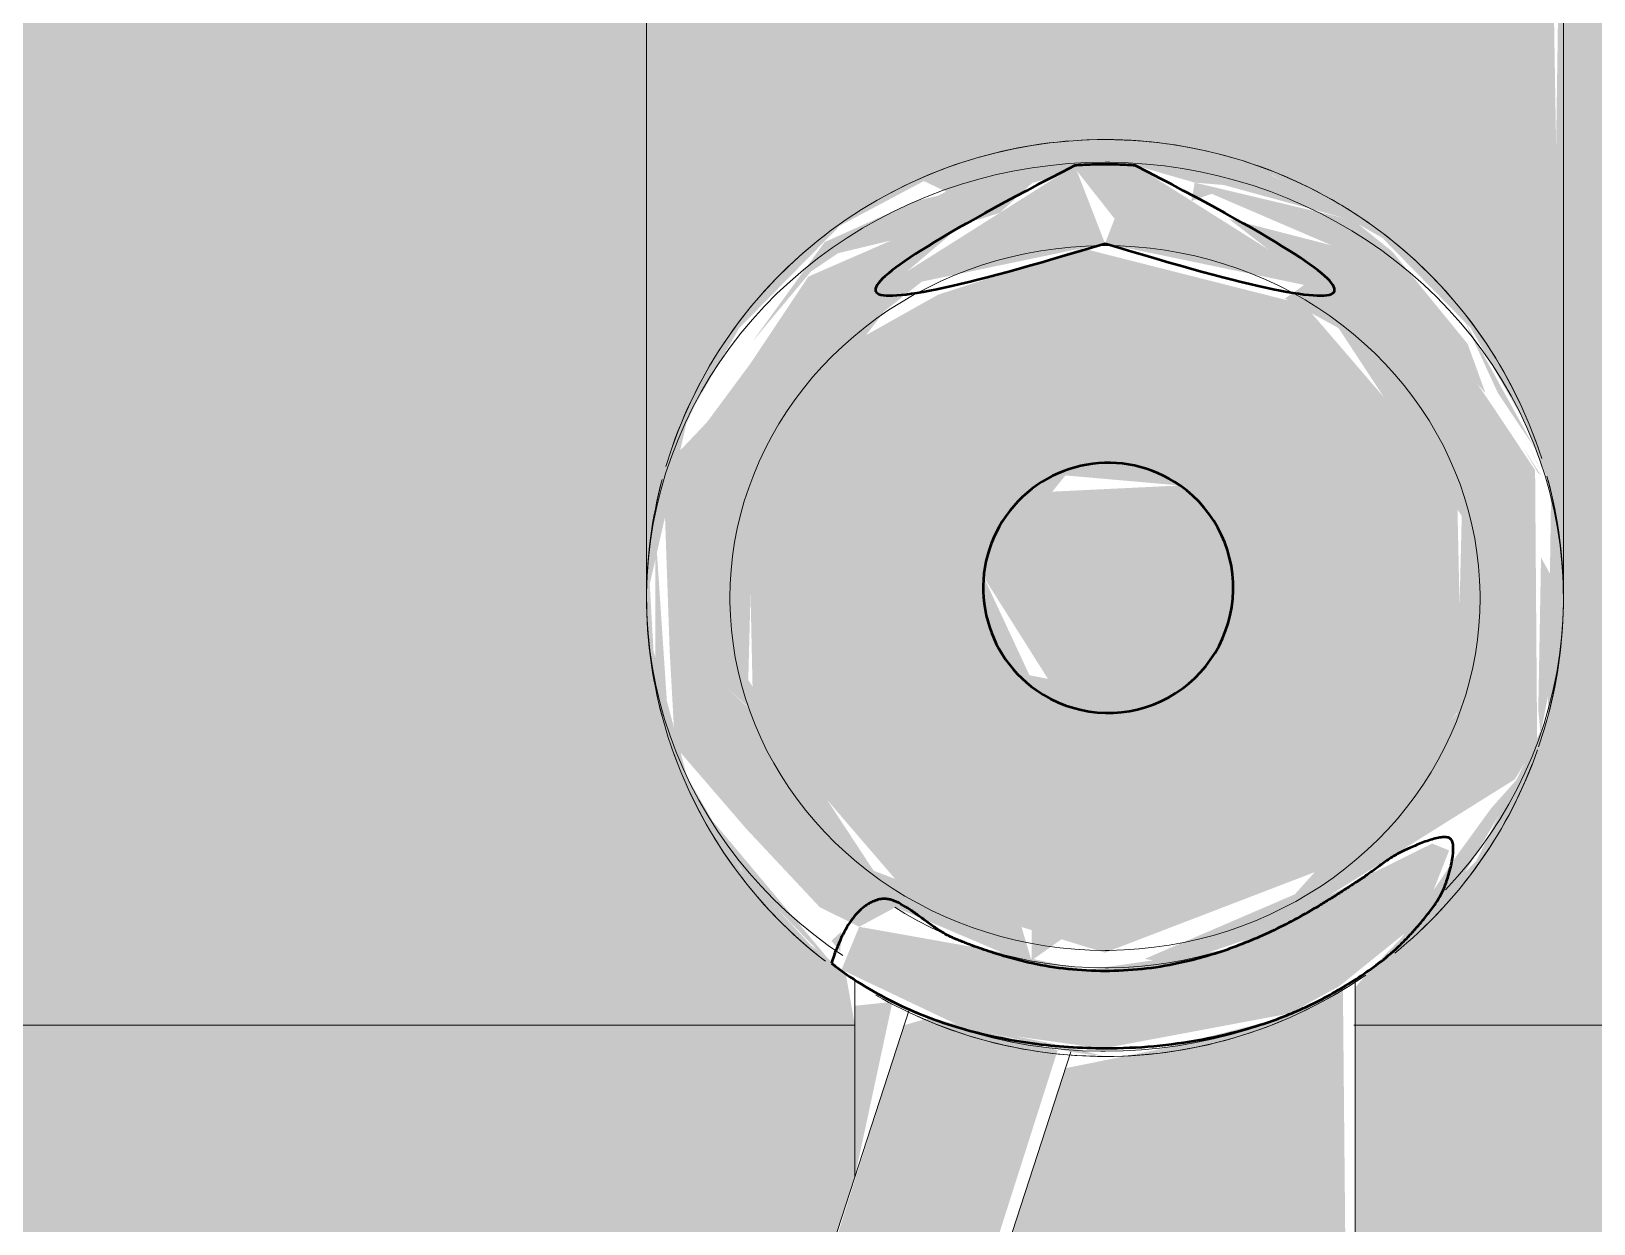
# Model space of a CAD drawing. Header units: inches. Extents: x -4218 to -1814, y 9706 to 12426.
# Drawn here: x -3280.41 to -3276.72, y 10174.194 to 10177.01 of the extents above; entities that cross this region are included whole.
import ezdxf

# ---------------------------------------------------------------- set-up
doc = ezdxf.new("R2010")
doc.units = ezdxf.units.IN
doc.header["$MEASUREMENT"] = 0
for name, color, linetype, lineweight in [('0-1', 7, 'Continuous', 5), ('0-2', 10, 'Continuous', 13), ('A-GENM-1', 11, 'Continuous', 9), ('A-GENM-2', 7, 'Continuous', 9), ('A-GENM-3', 250, 'Continuous', 50), ('P-SANR-FIXT-2', 7, 'Continuous', 9), ('P-SANR-FIXT-3', 55, 'Continuous', 9), ('Q-CASE-1', 9, 'Continuous', 9)]:
    doc.layers.add(name, color=color, linetype=linetype, lineweight=lineweight)

# ---------------------------------------------------------------- blocks, each defined once
blk = doc.blocks.new('Vanity Cabinet-Double Door - 33_-V70-FLOOR PLAN - 2ND FLOOR')
at = {"layer": 'Q-CASE-1'}
h = blk.add_hatch(color=256, dxfattribs=at)
h.paths.add_polyline_path([(15.2377, 5.0579), (1.9783, 5.0579), (2.0007, 4.9324), (2.0824, 4.8689), (2.2476, 4.6915), (2.3751, 4.4701), (2.454, 4.1735), (2.4704, 3.8826), (2.4335, 1.7851), (2.4113, 1.7851), (2.4335, 1.707), (2.4704, 1.707), (2.4704, 0.75), (16.4877, 0.75), (16.4877, 5.0579)], flags=0)
h.paths.add_polyline_path([(-14.9268, 5.0579), (-15.0123, 5.0579), (-15.0123, 0.75), (0.305, 0.75), (0.3432, 1.707), (0.3641, 1.707), (0.3343, 1.7851), (0.305, 1.7851), (0.3419, 4.3291), (0.5111, 4.6698), (0.7616, 4.9281), (0.7972, 4.969), (0.7972, 5.0579), (-13.7623, 5.0579)], flags=0)
blk = doc.blocks.new('kitchen_faucet_14143 - kitchen_faucet_14143-V141-FLOOR PLAN - 2ND FLOOR')
at = {"layer": 'A-GENM-1'}
h = blk.add_hatch(color=256, dxfattribs=at)
h.paths.add_polyline_path([(-7.1148, 2.1523), (-6.9346, 1.8966), (-6.6643, 1.9098), (-6.5284, 2.1595), (-6.7188, 2.408), (-6.988, 2.372), (-7.1107, 2.1595)], flags=0)
h.paths.add_polyline_path([(-0.2437, -0.1322), (-0.002, -0.3017), (0.2657, -0.1771), (0.2501, 0.1462), (0.0498, 0.2866), (-0.2219, 0.1153), (-0.2433, -0.1276)], flags=0)
for points in [[(-6.3669, 1.8015), (-1.068, 0.1118), (-0.991, 0.4125), (-1.009, 0.4746), (-6.2441, 2.1353), (-6.3108, 1.8812), (-6.3629, 1.8071)], [(0, 1.0827), (0.4256, 0.9856), (0.6375, 0.8638), (0.8792, 0.6261), (0.9847, 0.4278), (1.0631, 0.1486), (1.0653, -0.1319), (0.9981, -0.3953), (0.8506, -0.6548), (0.6375, -0.8638), (0.4206, -0.9876), (0.2802, -1.0458), (0, -1.0827), (2.2638, -1.0458), (2.2638, 1.0827), (0.1663, 1.0827)], [(-1.063, 0), (-0.9814, -0.4356), (-0.9166, -0.5535), (-0.7591, -0.7487), (-0.5962, -0.8126), (-0.5798, -0.7727), (-0.662, -0.607), (-0.8306, -0.2881), (-0.8786, 0.046), (-0.8319, 0.2689), (-0.7765, 0.5806), (-0.8777, 0.6223), (-1.0193, 0.3245), (-1.0612, 0.0258)], [(-0.8639, -0.1661), (-0.7842, -0.3994), (-0.4282, -0.9679), (-0.3413, -1.0205), (0.3019, -1.0157), (0.4445, -0.921), (0.7952, -0.6818), (0.8954, -0.2923), (0.8227, -0.3863), (0.7394, -0.4702), (0.707, -0.4249), (0.6375, -0.5515), (0.1935, -0.8425), (-0.2737, -0.831), (-0.6998, -0.4483), (-0.8524, -0.0936), (-0.8633, -0.1621)]]:
    blk.add_hatch(color=256, dxfattribs=at).paths.add_polyline_path(points, flags=0)
h = blk.add_hatch(color=256, dxfattribs=at)
h.paths.add_polyline_path([(-1.0827, 0), (-1.0558, 0.1078), (-1.0025, 0.3748), (-1.072, 0.0811), (-1.0792, 0.0262)], flags=0)
h.paths.add_polyline_path([(-0.8506, 0.6548), (-0.486, 0.9606), (-0.66, 0.8466), (-0.8324, 0.6785)], flags=0)
h.paths.add_polyline_path([(-0.8376, 0), (-0.6209, -0.5642), (-0.2558, -0.8425), (0.2737, -0.831), (0.6931, -0.4702), (0.826, 0.0543), (0.7166, 0.3936), (0.6209, 0.5642), (0.2588, 0.8425), (-0.2737, 0.831), (-0.6931, 0.4702), (-0.8362, 0.0045)], flags=0)
h.paths.add_polyline_path([(-0.8319, -0.6792), (-0.6776, -0.833), (-0.4043, -0.9944), (-0.4957, -0.9126), (-0.6086, -0.8306), (-0.8276, -0.6837)], flags=0)
h.paths.add_polyline_path([(-0.3219, -1.0285), (-0.1358, -1.0648), (0, -1.0827), (0.0957, -1.0297), (-0.2637, -1.0232)], flags=0)
h.paths.add_polyline_path([(-0.3191, 1.0297), (0.1595, 1.0617), (-0.155, 1.0623), (-0.3152, 1.0313)], flags=0)
h.paths.add_polyline_path([(-0.2437, -0.1322), (-0.1824, 0.1784), (0.0498, 0.2866), (0.2895, 0.0936), (0.2657, -0.1771), (-0.002, -0.3017), (-0.2435, -0.1324)], flags=0)
h.paths.add_polyline_path([(0.3525, -1.0158), (0.66, -0.8466), (0.4835, -0.9281), (0.3527, -1.0157)], flags=0)
h.paths.add_polyline_path([(0.356, 1.0144), (0.5704, 0.9153), (0.4043, 0.9944), (0.3582, 1.0135)], flags=0)
h.paths.add_polyline_path([(0.8792, 0.5371), (1.0093, 0.0668), (0.8956, -0.0226), (1.0215, -0.0715), (0.981, -0.2118), (0.9754, -0.2802), (0.8877, -0.6), (1.0019, -0.3863), (1.0653, -0.1319), (1.0631, 0.1486), (0.9847, 0.4278), (0.9596, 0.3752), (0.8877, 0.5201)], flags=0)
h = blk.add_hatch(color=256, dxfattribs=at)
h.paths.add_polyline_path([(-0.2588, 0.8425), (-0.212, 0.8943), (-0.2558, 0.8439)], flags=0)
h.paths.add_polyline_path([(-0.8578, 0.1887), (-0.8562, 0.1736), (-0.777, 0.1972), (-0.6441, 0.5464), (-0.1935, 0.8425), (0.2748, 0.8302), (0.6776, 0.5207), (0.7473, 0.4323), (0.7713, 0.4676), (0.9546, 0.2519), (0.7591, 0.7005), (0.5526, 0.8382), (0.2775, 1.0421), (-0.1246, 1.0281), (-0.3498, 1.0157), (-0.5458, 0.8466), (-0.7301, 0.6738), (-0.7765, 0.5806), (-0.7304, 0.4951), (-0.8491, 0.2156)], flags=0)
h.paths.add_polyline_path([(-0.8562, 0.1736), (-0.806, 0.1028), (-0.7843, 0.1735)], flags=0)
h.paths.add_polyline_path([(-0.8353, 0.6254), (-0.7876, 0.6225), (-0.8093, 0.6462)], flags=0)
h = blk.add_hatch(color=256, dxfattribs=at)
h.paths.add_polyline_path([(-0.8625, 0.6461), (-0.8093, 0.6462), (-0.8624, 0.6462)], flags=0)
h.paths.add_polyline_path([(-0.3635, 1.0074), (-0.2971, 1.0221), (-0.3527, 1.0157)], flags=0)
h.paths.add_polyline_path([(0.2925, 1.0259), (0.4215, 0.9341), (0.3219, 1.0285)], flags=0)
h.paths.add_polyline_path([(0.6052, 0.833), (0.7714, 0.6942), (0.8145, 0.6297), (0.8956, 0.2921), (0.9098, 0.2483), (0.9938, 0.1572), (0.9844, 0.2519), (0.9376, 0.4464), (0.8405, 0.6621), (0.6209, 0.8216)], flags=0)
h = blk.add_hatch(color=256, dxfattribs=at)
h.paths.add_polyline_path([(-6.2992, 0.5906), (-6.2992, -0.5906), (-4.1495, -0.5652), (-4.1133, -0.5455), (-3.9748, -0.5906), (-0.9219, -0.5618), (-0.9969, -0.3982), (-1.066, -0.127), (-1.1106, 0.0936), (-2.64, 0.5906), (-4.1572, 0.5504), (-4.044, 0.5906), (-6.2678, 0.5906)], flags=0)
h.paths.add_polyline_path([(-1.366, 0.5906), (-0.9539, 0.502), (-0.963, 0.5906), (-1.009, 0.5906)], flags=0)
h = blk.add_hatch(color=256, dxfattribs=at)
h.paths.add_polyline_path([(0.7245, 0.5417), (0.8373, 0), (1.0215, 0.0715), (0.9376, 0.2042)], flags=0)
h.paths.add_polyline_path([(0.7245, -0.5417), (1.0215, -0.0715), (0.8373, 0), (0.7246, -0.5413)], flags=0)
h = blk.add_hatch(color=256, dxfattribs=at)
h.paths.add_polyline_path([(-0.3798, -0.9974), (-0.3219, -1.0285), (-0.3535, -1.0135)], flags=0)
h.paths.add_polyline_path([(-0.2588, -0.8425), (-0.2198, -0.8926), (-0.2558, -0.8439)], flags=0)
h.paths.add_polyline_path([(0.4835, -0.8987), (0.6002, -0.8563), (0.818, -0.6785), (0.8919, -0.587), (0.981, -0.2118), (0.9376, -0.2042), (0.9546, -0.2519), (0.7625, -0.6988), (0.5255, -0.862), (0.486, -0.8965)], flags=0)
h.paths.add_polyline_path([(0.289, -1.0297), (0.3565, -0.9872), (0.2962, -1.0219)], flags=0)
h.paths.add_polyline_path([(0.3, -1.0297), (0.3891, -0.9876), (0.3093, -1.0245)], flags=0)
at = {"layer": 'A-GENM-2'}
for p, q in [((-0.9705, 0.462), (-6.2431, 2.1752)), ((-6.3669, 1.8015), (-1.072, 0.0811)), ((2.2638, 1.0827), (0, 1.0827)), ((-0.8999, 0.5906), (-1.366, 0.5906)), ((-6.2992, -0.5906), (-0.8999, -0.5906)), ((0, -1.0827), (2.2638, -1.0827))]:
    blk.add_line(p, q, dxfattribs=at)
at = {"layer": 'A-GENM-2', "flags": 128}
for points in [[(0.2687, 1.0488), (0.2265, 1.0587), (0.184, 1.0669), (0.1412, 1.0734), (0.0982, 1.0782), (0.055, 1.0813), (0.0117, 1.0826), (-0.0316, 1.0822), (-0.0749, 1.0801), (-0.118, 1.0762), (-0.1609, 1.0706), (-0.2036, 1.0634), (-0.246, 1.0544), (-0.288, 1.0437), (-0.3295, 1.0313), (-0.3704, 1.0173), (-0.4108, 1.0017), (-0.4506, 0.9845), (-0.4896, 0.9657), (-0.5278, 0.9453), (-0.5652, 0.9235), (-0.6016, 0.9001), (-0.6372, 0.8753), (-0.6717, 0.8492), (-0.7051, 0.8216), (-0.7374, 0.7928), (-0.7685, 0.7626), (-0.7984, 0.7313), (-0.827, 0.6988), (-0.8542, 0.6652)], [(0, 1.0827), (-0.0414, 1.0818), (-0.0827, 1.0792), (-0.1239, 1.0748), (-0.1648, 1.0687), (-0.2055, 1.0609), (-0.2459, 1.0513), (-0.2858, 1.0401), (-0.3253, 1.0272), (-0.3642, 1.0126), (-0.4026, 0.9964), (-0.4403, 0.9786), (-0.4772, 0.9592), (-0.5134, 0.9383), (-0.5487, 0.9159), (-0.5832, 0.8921), (-0.6167, 0.8668), (-0.6491, 0.8401), (-0.6806, 0.8121), (-0.7109, 0.7828), (-0.7401, 0.7523), (-0.7681, 0.7206), (-0.7948, 0.6877), (-0.8203, 0.6538), (-0.8444, 0.6188)], [(0.2687, 1.0488), (0.2265, 1.0587), (0.184, 1.0669), (0.1412, 1.0734), (0.0982, 1.0782), (0.055, 1.0813), (0.0117, 1.0826), (-0.0316, 1.0822), (-0.0749, 1.0801), (-0.118, 1.0762), (-0.1609, 1.0706), (-0.2036, 1.0634), (-0.246, 1.0544), (-0.288, 1.0437), (-0.3295, 1.0313)], [(0.2687, 1.0488), (0.2265, 1.0587), (0.184, 1.0669), (0.1412, 1.0734), (0.0982, 1.0782), (0.055, 1.0813), (0.0117, 1.0826), (-0.0316, 1.0822), (-0.0749, 1.0801), (-0.118, 1.0762), (-0.1609, 1.0706), (-0.2036, 1.0634), (-0.246, 1.0544), (-0.288, 1.0437), (-0.3295, 1.0313)], [(0.2687, 1.0488), (0.2265, 1.0587), (0.184, 1.0669), (0.1412, 1.0734), (0.0982, 1.0782), (0.055, 1.0813), (0.0117, 1.0826), (-0.0316, 1.0822), (-0.0749, 1.0801), (-0.118, 1.0762), (-0.1609, 1.0706), (-0.2036, 1.0634), (-0.246, 1.0544), (-0.288, 1.0437), (-0.3295, 1.0313)], [(0.2687, 1.0488), (0.2265, 1.0587), (0.184, 1.0669), (0.1412, 1.0734), (0.0982, 1.0782), (0.055, 1.0813), (0.0117, 1.0826), (-0.0316, 1.0822), (-0.0749, 1.0801), (-0.118, 1.0762), (-0.1609, 1.0706), (-0.2036, 1.0634), (-0.246, 1.0544), (-0.288, 1.0437), (-0.3295, 1.0313)], [(0.2687, 1.0488), (0.2265, 1.0587), (0.184, 1.0669), (0.1412, 1.0734), (0.0982, 1.0782), (0.055, 1.0813), (0.0117, 1.0826), (-0.0316, 1.0822), (-0.0749, 1.0801), (-0.118, 1.0762), (-0.1609, 1.0706), (-0.2036, 1.0634), (-0.246, 1.0544), (-0.288, 1.0437), (-0.3295, 1.0313)], [(1.0291, 0), (1.0282, 0.0431), (1.0258, 0.0861), (1.0217, 0.129), (1.016, 0.1717), (1.0087, 0.2141), (0.9998, 0.2561), (0.9894, 0.2978), (0.9773, 0.339), (0.9637, 0.3797), (0.9486, 0.4198), (0.9319, 0.4593), (0.9138, 0.498), (0.8942, 0.5359), (0.8731, 0.573), (0.8507, 0.6092), (0.8269, 0.6444), (0.8018, 0.6787), (0.7754, 0.7118), (0.7478, 0.7439), (0.7189, 0.7747), (0.6889, 0.8043), (0.6577, 0.8327), (0.6255, 0.8597), (0.5923, 0.8854), (0.5581, 0.9096), (0.523, 0.9324), (0.4871, 0.9538), (0.4503, 0.9735), (0.4128, 0.9918), (0.3747, 1.0084), (0.3359, 1.0234), (0.2965, 1.0368), (0.2567, 1.0485), (0.2164, 1.0585), (0.1758, 1.0668), (0.1349, 1.0733), (0.0938, 1.0782), (0.0525, 1.0813), (0.0112, 1.0826), (0, 1.0827)], [(1.0827, 0), (1.0818, 0.0433), (1.0792, 0.0865), (1.0749, 0.1296), (1.0688, 0.1725), (1.0611, 0.2151), (1.0516, 0.2574), (1.0405, 0.2992), (1.0277, 0.3406), (1.0133, 0.3814), (0.9972, 0.4216), (0.9796, 0.4612), (0.9603, 0.5), (0.9396, 0.538), (0.9173, 0.5751), (0.8936, 0.6113), (0.8684, 0.6466), (0.8419, 0.6808), (0.814, 0.7139), (0.7848, 0.7459), (0.7543, 0.7767), (0.7226, 0.8062), (0.6898, 0.8345), (0.6559, 0.8614), (0.6209, 0.8869), (0.585, 0.911), (0.5481, 0.9337), (0.5103, 0.9549), (0.4717, 0.9745), (0.4324, 0.9926), (0.3923, 1.0091), (0.3516, 1.024), (0.3104, 1.0372)], [(-0.3704, 1.0173), (-0.4108, 1.0017), (-0.4506, 0.9845), (-0.4896, 0.9657), (-0.5278, 0.9453), (-0.5652, 0.9235), (-0.6016, 0.9001), (-0.6372, 0.8753), (-0.6717, 0.8492), (-0.7051, 0.8216), (-0.7374, 0.7928), (-0.7685, 0.7626), (-0.7984, 0.7313), (-0.827, 0.6988), (-0.8542, 0.6652)], [(-0.3704, 1.0173), (-0.4108, 1.0017), (-0.4506, 0.9845), (-0.4896, 0.9657), (-0.5278, 0.9453), (-0.5652, 0.9235), (-0.6016, 0.9001), (-0.6372, 0.8753), (-0.6717, 0.8492), (-0.7051, 0.8216), (-0.7374, 0.7928), (-0.7685, 0.7626), (-0.7984, 0.7313), (-0.827, 0.6988), (-0.8542, 0.6652)], [(-0.3704, 1.0173), (-0.4108, 1.0017), (-0.4506, 0.9845), (-0.4896, 0.9657), (-0.5278, 0.9453), (-0.5652, 0.9235), (-0.6016, 0.9001), (-0.6372, 0.8753), (-0.6717, 0.8492), (-0.7051, 0.8216), (-0.7374, 0.7928), (-0.7685, 0.7626), (-0.7984, 0.7313), (-0.827, 0.6988), (-0.8542, 0.6652)], [(-0.3704, 1.0173), (-0.4108, 1.0017), (-0.4506, 0.9845), (-0.4896, 0.9657), (-0.5278, 0.9453), (-0.5652, 0.9235), (-0.6016, 0.9001), (-0.6372, 0.8753), (-0.6717, 0.8492), (-0.7051, 0.8216), (-0.7374, 0.7928), (-0.7685, 0.7626), (-0.7984, 0.7313), (-0.827, 0.6988), (-0.8542, 0.6652)], [(-0.3704, 1.0173), (-0.4108, 1.0017), (-0.4506, 0.9845), (-0.4896, 0.9657), (-0.5278, 0.9453), (-0.5652, 0.9235), (-0.6016, 0.9001), (-0.6372, 0.8753), (-0.6717, 0.8492), (-0.7051, 0.8216), (-0.7374, 0.7928), (-0.7685, 0.7626), (-0.7984, 0.7313), (-0.827, 0.6988), (-0.8542, 0.6652)], [(0.8684, 0.6466), (0.8419, 0.6808), (0.814, 0.7139), (0.7848, 0.7459), (0.7543, 0.7767), (0.7226, 0.8062), (0.6898, 0.8345), (0.6559, 0.8614), (0.6209, 0.8869), (0.585, 0.911), (0.5481, 0.9337), (0.5103, 0.9549), (0.4717, 0.9745), (0.4324, 0.9926), (0.3923, 1.0091)], [(0.8684, 0.6466), (0.8419, 0.6808), (0.814, 0.7139), (0.7848, 0.7459), (0.7543, 0.7767), (0.7226, 0.8062), (0.6898, 0.8345), (0.6559, 0.8614), (0.6209, 0.8869), (0.585, 0.911), (0.5481, 0.9337), (0.5103, 0.9549), (0.4717, 0.9745), (0.4324, 0.9926), (0.3923, 1.0091)], [(0.8684, 0.6466), (0.8419, 0.6808), (0.814, 0.7139), (0.7848, 0.7459), (0.7543, 0.7767), (0.7226, 0.8062), (0.6898, 0.8345), (0.6559, 0.8614), (0.6209, 0.8869), (0.585, 0.911), (0.5481, 0.9337), (0.5103, 0.9549), (0.4717, 0.9745), (0.4324, 0.9926), (0.3923, 1.0091)], [(0.8684, 0.6466), (0.8419, 0.6808), (0.814, 0.7139), (0.7848, 0.7459), (0.7543, 0.7767), (0.7226, 0.8062), (0.6898, 0.8345), (0.6559, 0.8614), (0.6209, 0.8869), (0.585, 0.911), (0.5481, 0.9337), (0.5103, 0.9549), (0.4717, 0.9745), (0.4324, 0.9926), (0.3923, 1.0091)], [(0.8684, 0.6466), (0.8419, 0.6808), (0.814, 0.7139), (0.7848, 0.7459), (0.7543, 0.7767), (0.7226, 0.8062), (0.6898, 0.8345), (0.6559, 0.8614), (0.6209, 0.8869), (0.585, 0.911), (0.5481, 0.9337), (0.5103, 0.9549), (0.4717, 0.9745), (0.4324, 0.9926), (0.3923, 1.0091)], [(-0.8322, 0), (-0.8315, 0.0356), (-0.8295, 0.0712), (-0.8261, 0.1067), (-0.8214, 0.142), (-0.8154, 0.177), (-0.8081, 0.2118), (-0.7994, 0.2462), (-0.7895, 0.2802), (-0.7782, 0.3137), (-0.7658, 0.3468), (-0.7521, 0.3792), (-0.7372, 0.411), (-0.7211, 0.4422), (-0.7038, 0.4726), (-0.6854, 0.5023), (-0.666, 0.5311), (-0.6454, 0.5591), (-0.6239, 0.5862), (-0.6013, 0.6123), (-0.5779, 0.6374), (-0.5534, 0.6615), (-0.5282, 0.6845), (-0.5021, 0.7064), (-0.4752, 0.7272), (-0.4475, 0.7468), (-0.4192, 0.7652), (-0.3902, 0.7824), (-0.3606, 0.7983), (-0.3305, 0.813), (-0.2998, 0.8263), (-0.2687, 0.8384), (-0.2371, 0.8491), (-0.2052, 0.8585), (-0.173, 0.8665), (-0.1405, 0.8731), (-0.1078, 0.8784), (-0.0749, 0.8822), (-0.042, 0.8847), (-0.0089, 0.8858), (0, 0.8858)], [(0, 0.8858), (0.0331, 0.8851), (0.0661, 0.883), (0.099, 0.8795), (0.1317, 0.8747), (0.1643, 0.8684), (0.1966, 0.8608), (0.2285, 0.8518), (0.2602, 0.8414), (0.2914, 0.8297), (0.3222, 0.8167), (0.3525, 0.8024), (0.3823, 0.7868), (0.4114, 0.77), (0.4399, 0.7519), (0.4678, 0.7326), (0.4949, 0.7121), (0.5212, 0.6905), (0.5467, 0.6678), (0.5714, 0.644), (0.5951, 0.6192), (0.6179, 0.5933), (0.6397, 0.5665), (0.6605, 0.5388), (0.6803, 0.5102), (0.699, 0.4807), (0.7165, 0.4505), (0.7329, 0.4195), (0.7482, 0.3879), (0.7622, 0.3556), (0.775, 0.3227), (0.7866, 0.2893), (0.7969, 0.2554), (0.8059, 0.2211), (0.8136, 0.1864), (0.8199, 0.1514), (0.825, 0.1162), (0.8287, 0.0808), (0.8311, 0.0452), (0.8322, 0.0096), (0.8322, 0)], [(1.0827, 0), (1.0818, 0.0433), (1.0792, 0.0865), (1.0749, 0.1296), (1.0688, 0.1725), (1.0611, 0.2151), (1.0516, 0.2574), (1.0405, 0.2992), (1.0277, 0.3406), (1.0133, 0.3814), (0.9972, 0.4216), (0.9796, 0.4612), (0.9603, 0.5), (0.9396, 0.538), (0.9173, 0.5751), (0.8936, 0.6113)], [(1.0827, 0), (1.0818, 0.0433), (1.0792, 0.0865), (1.0749, 0.1296), (1.0688, 0.1725), (1.0611, 0.2151), (1.0516, 0.2574), (1.0405, 0.2992), (1.0277, 0.3406), (1.0133, 0.3814), (0.9972, 0.4216), (0.9796, 0.4612), (0.9603, 0.5), (0.9396, 0.538), (0.9173, 0.5751), (0.8936, 0.6113)], [(1.0827, 0), (1.0818, 0.0433), (1.0792, 0.0865), (1.0749, 0.1296), (1.0688, 0.1725), (1.0611, 0.2151), (1.0516, 0.2574), (1.0405, 0.2992), (1.0277, 0.3406), (1.0133, 0.3814), (0.9972, 0.4216), (0.9796, 0.4612), (0.9603, 0.5), (0.9396, 0.538), (0.9173, 0.5751), (0.8936, 0.6113)], [(1.0827, 0), (1.0818, 0.0433), (1.0792, 0.0865), (1.0749, 0.1296), (1.0688, 0.1725), (1.0611, 0.2151), (1.0516, 0.2574), (1.0405, 0.2992), (1.0277, 0.3406), (1.0133, 0.3814), (0.9972, 0.4216), (0.9796, 0.4612), (0.9603, 0.5), (0.9396, 0.538), (0.9173, 0.5751), (0.8936, 0.6113)], [(1.0827, 0), (1.0818, 0.0433), (1.0792, 0.0865), (1.0749, 0.1296), (1.0688, 0.1725), (1.0611, 0.2151), (1.0516, 0.2574), (1.0405, 0.2992), (1.0277, 0.3406), (1.0133, 0.3814), (0.9972, 0.4216), (0.9796, 0.4612), (0.9603, 0.5), (0.9396, 0.538), (0.9173, 0.5751), (0.8936, 0.6113)], [(-0.9506, 0.507), (-0.9691, 0.4685), (-0.9861, 0.4292), (-1.0016, 0.3893), (-1.0156, 0.3487), (-1.028, 0.3076), (-1.0389, 0.266), (-1.0482, 0.2241), (-1.0558, 0.1817), (-1.0619, 0.1391), (-1.0664, 0.0963), (-1.0692, 0.0533), (-1.0704, 0.0102), (-1.0704, 0)], [(-0.8736, 0), (-0.8729, 0.0356), (-0.8709, 0.0712), (-0.8675, 0.1067), (-0.8628, 0.142), (-0.8568, 0.177), (-0.8494, 0.2118), (-0.8408, 0.2462), (-0.8308, 0.2802), (-0.8196, 0.3137), (-0.8072, 0.3468), (-0.7935, 0.3792), (-0.7785, 0.411), (-0.7624, 0.4422), (-0.7452, 0.4726), (-0.7305, 0.4966)], [(-0.9879, 0.443), (-1.0048, 0.4032), (-1.0201, 0.3627), (-1.0338, 0.3216), (-1.0458, 0.28), (-1.0562, 0.238), (-1.0649, 0.1955), (-1.0718, 0.1528), (-1.0771, 0.1098), (-1.0806, 0.0666), (-1.0824, 0.0234), (-1.0827, 0)], [(-0.9879, 0.443), (-1.0048, 0.4032), (-1.0201, 0.3627), (-1.0338, 0.3216), (-1.0458, 0.28), (-1.0562, 0.238), (-1.0649, 0.1955), (-1.0718, 0.1528), (-1.0771, 0.1098), (-1.0806, 0.0666), (-1.0824, 0.0234), (-1.0827, 0)], [(-0.9879, 0.443), (-1.0048, 0.4032), (-1.0201, 0.3627), (-1.0338, 0.3216), (-1.0458, 0.28), (-1.0562, 0.238), (-1.0649, 0.1955), (-1.0718, 0.1528), (-1.0771, 0.1098), (-1.0806, 0.0666), (-1.0824, 0.0234), (-1.0827, 0)], [(-0.9879, 0.443), (-1.0048, 0.4032), (-1.0201, 0.3627), (-1.0338, 0.3216), (-1.0458, 0.28), (-1.0562, 0.238), (-1.0649, 0.1955), (-1.0718, 0.1528), (-1.0771, 0.1098), (-1.0806, 0.0666), (-1.0824, 0.0234), (-1.0827, 0)], [(-0.9879, 0.443), (-1.0048, 0.4032), (-1.0201, 0.3627), (-1.0338, 0.3216), (-1.0458, 0.28), (-1.0562, 0.238), (-1.0649, 0.1955), (-1.0718, 0.1528), (-1.0771, 0.1098), (-1.0806, 0.0666), (-1.0824, 0.0234), (-1.0827, 0)], [(-0.9879, 0.443), (-1.0048, 0.4032), (-1.0201, 0.3627), (-1.0338, 0.3216), (-1.0458, 0.28), (-1.0562, 0.238), (-1.0649, 0.1955), (-1.0718, 0.1528), (-1.0771, 0.1098), (-1.0806, 0.0666), (-1.0824, 0.0234), (-1.0827, 0)], [(-1.0827, 0), (-1.0818, -0.0433), (-1.0792, -0.0865), (-1.0749, -0.1296), (-1.0688, -0.1725), (-1.0611, -0.2151), (-1.0516, -0.2574), (-1.0405, -0.2992), (-1.0277, -0.3406), (-1.0133, -0.3814), (-0.9972, -0.4216)], [(-1.0827, 0), (-1.0818, -0.0433), (-1.0792, -0.0865), (-1.0749, -0.1296), (-1.0688, -0.1725), (-1.0611, -0.2151), (-1.0516, -0.2574), (-1.0405, -0.2992), (-1.0277, -0.3406), (-1.0133, -0.3814), (-0.9972, -0.4216)], [(-1.0827, 0), (-1.0818, -0.0433), (-1.0792, -0.0865), (-1.0749, -0.1296), (-1.0688, -0.1725), (-1.0611, -0.2151), (-1.0516, -0.2574), (-1.0405, -0.2992), (-1.0277, -0.3406), (-1.0133, -0.3814), (-0.9972, -0.4216)], [(-1.0827, 0), (-1.0818, -0.0433), (-1.0792, -0.0865), (-1.0749, -0.1296), (-1.0688, -0.1725), (-1.0611, -0.2151), (-1.0516, -0.2574), (-1.0405, -0.2992), (-1.0277, -0.3406), (-1.0133, -0.3814), (-0.9972, -0.4216)], [(-1.0827, 0), (-1.0818, -0.0433), (-1.0792, -0.0865), (-1.0749, -0.1296), (-1.0688, -0.1725), (-1.0611, -0.2151), (-1.0516, -0.2574), (-1.0405, -0.2992), (-1.0277, -0.3406), (-1.0133, -0.3814), (-0.9972, -0.4216)], [(-1.0827, 0), (-1.0818, -0.0433), (-1.0792, -0.0865), (-1.0749, -0.1296), (-1.0688, -0.1725), (-1.0611, -0.2151), (-1.0516, -0.2574), (-1.0405, -0.2992), (-1.0277, -0.3406), (-1.0133, -0.3814), (-0.9972, -0.4216)], [(-1.0704, 0), (-1.0696, -0.0431), (-1.0672, -0.0861), (-1.0631, -0.129), (-1.0574, -0.1717), (-1.0501, -0.2141), (-1.0412, -0.2561), (-1.0307, -0.2978), (-1.0187, -0.339), (-1.0051, -0.3797), (-0.9899, -0.4198), (-0.9733, -0.4593), (-0.9552, -0.498), (-0.9507, -0.5069)], [(-0.7748, -0.4185), (-0.79, -0.3868), (-0.804, -0.3545), (-0.8168, -0.3216), (-0.8283, -0.2882), (-0.8385, -0.2543), (-0.8475, -0.22), (-0.8552, -0.1853), (-0.8615, -0.1503), (-0.8665, -0.1151), (-0.8702, -0.0797), (-0.8726, -0.0441), (-0.8735, -0.0085), (-0.8736, 0)], [(0, -0.8858), (-0.0331, -0.8851), (-0.0661, -0.883), (-0.099, -0.8795), (-0.1317, -0.8747), (-0.1643, -0.8684), (-0.1966, -0.8608), (-0.2285, -0.8518), (-0.2602, -0.8414), (-0.2914, -0.8297), (-0.3222, -0.8167), (-0.3525, -0.8024), (-0.3823, -0.7868), (-0.4114, -0.77), (-0.4399, -0.7519), (-0.4678, -0.7326), (-0.4949, -0.7121), (-0.5212, -0.6905), (-0.5467, -0.6678), (-0.5714, -0.644), (-0.5951, -0.6192), (-0.6179, -0.5933), (-0.6397, -0.5665), (-0.6605, -0.5388), (-0.6803, -0.5102), (-0.699, -0.4807), (-0.7165, -0.4505), (-0.7329, -0.4195), (-0.7482, -0.3879), (-0.7622, -0.3556), (-0.775, -0.3227), (-0.7866, -0.2893), (-0.7969, -0.2554), (-0.8059, -0.2211), (-0.8136, -0.1864), (-0.8199, -0.1514), (-0.825, -0.1162), (-0.8287, -0.0808), (-0.8311, -0.0452), (-0.8322, -0.0096), (-0.8322, 0)], [(0, -1.0827), (0.0414, -1.0818), (0.0827, -1.0792), (0.1239, -1.0748), (0.1648, -1.0687), (0.2055, -1.0609), (0.2459, -1.0513), (0.2858, -1.0401), (0.3253, -1.0272), (0.3642, -1.0126), (0.4026, -0.9964), (0.4403, -0.9786), (0.4772, -0.9592), (0.5134, -0.9383), (0.5487, -0.9159), (0.5832, -0.8921), (0.6167, -0.8668), (0.6491, -0.8401), (0.6806, -0.8121), (0.7109, -0.7828), (0.7401, -0.7523), (0.7681, -0.7206), (0.7948, -0.6877), (0.8203, -0.6538), (0.8444, -0.6188), (0.8672, -0.5829), (0.8886, -0.546), (0.9086, -0.5083), (0.9272, -0.4698), (0.9442, -0.4305), (0.9598, -0.3906), (0.9738, -0.3501), (0.9863, -0.309), (0.9972, -0.2674), (1.0065, -0.2255), (1.0142, -0.1831), (1.0204, -0.1405), (1.0249, -0.0977), (1.0277, -0.0547), (1.029, -0.0116), (1.0291, 0)], [(0.8322, 0), (0.8315, -0.0356), (0.8295, -0.0712), (0.8261, -0.1067), (0.8214, -0.142), (0.8154, -0.177), (0.8081, -0.2118), (0.7994, -0.2462), (0.7895, -0.2802), (0.7782, -0.3137), (0.7658, -0.3468), (0.7521, -0.3792), (0.7372, -0.411), (0.7211, -0.4422), (0.7038, -0.4726), (0.6854, -0.5023), (0.666, -0.5311), (0.6454, -0.5591), (0.6239, -0.5862), (0.6013, -0.6123), (0.5779, -0.6374), (0.5534, -0.6615), (0.5282, -0.6845), (0.5021, -0.7064), (0.4752, -0.7272), (0.4475, -0.7468), (0.4192, -0.7652), (0.3902, -0.7824), (0.3606, -0.7983), (0.3305, -0.813), (0.2998, -0.8263), (0.2687, -0.8384), (0.2371, -0.8491), (0.2052, -0.8585), (0.173, -0.8665), (0.1405, -0.8731), (0.1078, -0.8784), (0.0749, -0.8822), (0.042, -0.8847), (0.0089, -0.8858), (0, -0.8858)], [(0.3295, -1.0313), (0.3704, -1.0173), (0.4108, -1.0017), (0.4506, -0.9845), (0.4896, -0.9657), (0.5278, -0.9453), (0.5652, -0.9235), (0.6016, -0.9001), (0.6372, -0.8753), (0.6717, -0.8492), (0.7051, -0.8216), (0.7374, -0.7928), (0.7685, -0.7626), (0.7984, -0.7313), (0.827, -0.6988), (0.8542, -0.6652), (0.8802, -0.6305), (0.9047, -0.5948), (0.9277, -0.5581), (0.9493, -0.5206), (0.9694, -0.4822), (0.9879, -0.443), (1.0048, -0.4032), (1.0201, -0.3627), (1.0338, -0.3216), (1.0458, -0.28), (1.0562, -0.238), (1.0649, -0.1955), (1.0718, -0.1528), (1.0771, -0.1098), (1.0806, -0.0666), (1.0824, -0.0234), (1.0827, 0)], [(0.8802, -0.6305), (0.9047, -0.5948), (0.9277, -0.5581), (0.9493, -0.5206), (0.9694, -0.4822), (0.9879, -0.443), (1.0048, -0.4032), (1.0201, -0.3627), (1.0338, -0.3216), (1.0458, -0.28), (1.0562, -0.238), (1.0649, -0.1955), (1.0718, -0.1528), (1.0771, -0.1098), (1.0806, -0.0666), (1.0824, -0.0234), (1.0827, 0)], [(0.8802, -0.6305), (0.9047, -0.5948), (0.9277, -0.5581), (0.9493, -0.5206), (0.9694, -0.4822), (0.9879, -0.443), (1.0048, -0.4032), (1.0201, -0.3627), (1.0338, -0.3216), (1.0458, -0.28), (1.0562, -0.238), (1.0649, -0.1955), (1.0718, -0.1528), (1.0771, -0.1098), (1.0806, -0.0666), (1.0824, -0.0234), (1.0827, 0)], [(0.8802, -0.6305), (0.9047, -0.5948), (0.9277, -0.5581), (0.9493, -0.5206), (0.9694, -0.4822), (0.9879, -0.443), (1.0048, -0.4032), (1.0201, -0.3627), (1.0338, -0.3216), (1.0458, -0.28), (1.0562, -0.238), (1.0649, -0.1955), (1.0718, -0.1528), (1.0771, -0.1098), (1.0806, -0.0666), (1.0824, -0.0234), (1.0827, 0)], [(0.8802, -0.6305), (0.9047, -0.5948), (0.9277, -0.5581), (0.9493, -0.5206), (0.9694, -0.4822), (0.9879, -0.443), (1.0048, -0.4032), (1.0201, -0.3627), (1.0338, -0.3216), (1.0458, -0.28), (1.0562, -0.238), (1.0649, -0.1955), (1.0718, -0.1528), (1.0771, -0.1098), (1.0806, -0.0666), (1.0824, -0.0234), (1.0827, 0)], [(0.8802, -0.6305), (0.9047, -0.5948), (0.9277, -0.5581), (0.9493, -0.5206), (0.9694, -0.4822), (0.9879, -0.443), (1.0048, -0.4032), (1.0201, -0.3627), (1.0338, -0.3216), (1.0458, -0.28), (1.0562, -0.238), (1.0649, -0.1955), (1.0718, -0.1528), (1.0771, -0.1098), (1.0806, -0.0666), (1.0824, -0.0234), (1.0827, 0)], [(-0.9796, -0.4612), (-0.9603, -0.5), (-0.9396, -0.538), (-0.9173, -0.5751), (-0.8936, -0.6113)], [(-0.9796, -0.4612), (-0.9603, -0.5), (-0.9396, -0.538), (-0.9173, -0.5751), (-0.8936, -0.6113)], [(-0.9796, -0.4612), (-0.9603, -0.5), (-0.9396, -0.538), (-0.9173, -0.5751), (-0.8936, -0.6113)], [(-0.9796, -0.4612), (-0.9603, -0.5), (-0.9396, -0.538), (-0.9173, -0.5751), (-0.8936, -0.6113)], [(-0.9796, -0.4612), (-0.9603, -0.5), (-0.9396, -0.538), (-0.9173, -0.5751), (-0.8936, -0.6113)], [(-0.9796, -0.4612), (-0.9603, -0.5), (-0.9396, -0.538), (-0.9173, -0.5751), (-0.8936, -0.6113)], [(0.3704, -1.0173), (0.4108, -1.0017), (0.4506, -0.9845), (0.4896, -0.9657), (0.5278, -0.9453), (0.5652, -0.9235), (0.6016, -0.9001), (0.6372, -0.8753), (0.6717, -0.8492), (0.7051, -0.8216), (0.7374, -0.7928), (0.7685, -0.7626), (0.7984, -0.7313), (0.827, -0.6988), (0.8542, -0.6652)], [(0.3704, -1.0173), (0.4108, -1.0017), (0.4506, -0.9845), (0.4896, -0.9657), (0.5278, -0.9453), (0.5652, -0.9235), (0.6016, -0.9001), (0.6372, -0.8753), (0.6717, -0.8492), (0.7051, -0.8216), (0.7374, -0.7928), (0.7685, -0.7626), (0.7984, -0.7313), (0.827, -0.6988), (0.8542, -0.6652)], [(0.3704, -1.0173), (0.4108, -1.0017), (0.4506, -0.9845), (0.4896, -0.9657), (0.5278, -0.9453), (0.5652, -0.9235), (0.6016, -0.9001), (0.6372, -0.8753), (0.6717, -0.8492), (0.7051, -0.8216), (0.7374, -0.7928), (0.7685, -0.7626), (0.7984, -0.7313), (0.827, -0.6988), (0.8542, -0.6652)], [(0.3704, -1.0173), (0.4108, -1.0017), (0.4506, -0.9845), (0.4896, -0.9657), (0.5278, -0.9453), (0.5652, -0.9235), (0.6016, -0.9001), (0.6372, -0.8753), (0.6717, -0.8492), (0.7051, -0.8216), (0.7374, -0.7928), (0.7685, -0.7626), (0.7984, -0.7313), (0.827, -0.6988), (0.8542, -0.6652)], [(0.3704, -1.0173), (0.4108, -1.0017), (0.4506, -0.9845), (0.4896, -0.9657), (0.5278, -0.9453), (0.5652, -0.9235), (0.6016, -0.9001), (0.6372, -0.8753), (0.6717, -0.8492), (0.7051, -0.8216), (0.7374, -0.7928), (0.7685, -0.7626), (0.7984, -0.7313), (0.827, -0.6988), (0.8542, -0.6652)], [(-0.7848, -0.7459), (-0.7543, -0.7767), (-0.7226, -0.8062), (-0.6898, -0.8345), (-0.6559, -0.8614), (-0.6209, -0.8869), (-0.585, -0.911), (-0.5481, -0.9337), (-0.5103, -0.9549), (-0.4717, -0.9745), (-0.4324, -0.9926), (-0.3923, -1.0091)], [(-0.7848, -0.7459), (-0.7543, -0.7767), (-0.7226, -0.8062), (-0.6898, -0.8345), (-0.6559, -0.8614), (-0.6209, -0.8869), (-0.585, -0.911), (-0.5481, -0.9337), (-0.5103, -0.9549), (-0.4717, -0.9745), (-0.4324, -0.9926), (-0.3923, -1.0091)], [(-0.7848, -0.7459), (-0.7543, -0.7767), (-0.7226, -0.8062), (-0.6898, -0.8345), (-0.6559, -0.8614), (-0.6209, -0.8869), (-0.585, -0.911), (-0.5481, -0.9337), (-0.5103, -0.9549), (-0.4717, -0.9745), (-0.4324, -0.9926), (-0.3923, -1.0091)], [(-0.7848, -0.7459), (-0.7543, -0.7767), (-0.7226, -0.8062), (-0.6898, -0.8345), (-0.6559, -0.8614), (-0.6209, -0.8869), (-0.585, -0.911), (-0.5481, -0.9337), (-0.5103, -0.9549), (-0.4717, -0.9745), (-0.4324, -0.9926), (-0.3923, -1.0091)], [(-0.7848, -0.7459), (-0.7543, -0.7767), (-0.7226, -0.8062), (-0.6898, -0.8345), (-0.6559, -0.8614), (-0.6209, -0.8869), (-0.585, -0.911), (-0.5481, -0.9337), (-0.5103, -0.9549), (-0.4717, -0.9745), (-0.4324, -0.9926), (-0.3923, -1.0091)], [(-0.7848, -0.7459), (-0.7543, -0.7767), (-0.7226, -0.8062), (-0.6898, -0.8345), (-0.6559, -0.8614), (-0.6209, -0.8869), (-0.585, -0.911), (-0.5481, -0.9337), (-0.5103, -0.9549), (-0.4717, -0.9745), (-0.4324, -0.9926), (-0.3923, -1.0091)], [(-0.6889, -0.8043), (-0.6577, -0.8327), (-0.6255, -0.8597), (-0.5923, -0.8854), (-0.5581, -0.9096), (-0.523, -0.9324), (-0.4871, -0.9538), (-0.4503, -0.9735), (-0.4128, -0.9918), (-0.3747, -1.0084), (-0.3359, -1.0234), (-0.2965, -1.0368), (-0.2567, -1.0485), (-0.2164, -1.0585), (-0.1758, -1.0668), (-0.1349, -1.0733), (-0.0938, -1.0782), (-0.0525, -1.0813), (-0.0112, -1.0826), (0, -1.0827)], [(-0.3516, -1.024), (-0.3104, -1.0372), (-0.2687, -1.0488), (-0.2265, -1.0587), (-0.184, -1.0669), (-0.1412, -1.0734), (-0.0982, -1.0782), (-0.055, -1.0813), (-0.0117, -1.0826), (0.0316, -1.0822), (0.0749, -1.0801), (0.118, -1.0762), (0.1609, -1.0706), (0.2036, -1.0634), (0.246, -1.0544), (0.288, -1.0437)], [(-0.3104, -1.0372), (-0.2687, -1.0488), (-0.2265, -1.0587), (-0.184, -1.0669), (-0.1412, -1.0734), (-0.0982, -1.0782), (-0.055, -1.0813), (-0.0117, -1.0826), (0.0316, -1.0822), (0.0749, -1.0801), (0.118, -1.0762), (0.1609, -1.0706), (0.2036, -1.0634), (0.246, -1.0544), (0.288, -1.0437)], [(-0.3104, -1.0372), (-0.2687, -1.0488), (-0.2265, -1.0587), (-0.184, -1.0669), (-0.1412, -1.0734), (-0.0982, -1.0782), (-0.055, -1.0813), (-0.0117, -1.0826), (0.0316, -1.0822), (0.0749, -1.0801), (0.118, -1.0762), (0.1609, -1.0706), (0.2036, -1.0634), (0.246, -1.0544), (0.288, -1.0437)], [(-0.3104, -1.0372), (-0.2687, -1.0488), (-0.2265, -1.0587), (-0.184, -1.0669), (-0.1412, -1.0734), (-0.0982, -1.0782), (-0.055, -1.0813), (-0.0117, -1.0826), (0.0316, -1.0822), (0.0749, -1.0801), (0.118, -1.0762), (0.1609, -1.0706), (0.2036, -1.0634), (0.246, -1.0544), (0.288, -1.0437)], [(-0.3104, -1.0372), (-0.2687, -1.0488), (-0.2265, -1.0587), (-0.184, -1.0669), (-0.1412, -1.0734), (-0.0982, -1.0782), (-0.055, -1.0813), (-0.0117, -1.0826), (0.0316, -1.0822), (0.0749, -1.0801), (0.118, -1.0762), (0.1609, -1.0706), (0.2036, -1.0634), (0.246, -1.0544), (0.288, -1.0437)], [(-0.3104, -1.0372), (-0.2687, -1.0488), (-0.2265, -1.0587), (-0.184, -1.0669), (-0.1412, -1.0734), (-0.0982, -1.0782), (-0.055, -1.0813), (-0.0117, -1.0826), (0.0316, -1.0822), (0.0749, -1.0801), (0.118, -1.0762), (0.1609, -1.0706), (0.2036, -1.0634), (0.246, -1.0544), (0.288, -1.0437)]]:
    blk.add_lwpolyline(points, dxfattribs=at)
at = {"layer": 'A-GENM-2'}
for start, end in [(75, 105), (109.1524, 142.4111), (37.5889, 70.6452), (0, 31.8616), (150, 180), (180, 214.6633), (324.8142, 360), (289.1524, 322.4111), (219.2199, 250.6452), (255, 285)]:
    blk.add_arc((0, 0), 1.0827, start, end, dxfattribs=at)
at = {"layer": 'A-GENM-3'}
for start, end in [(324.9681, 144.9681), (144.9681, 324.9681)]:
    blk.add_arc((0.0239, -0.0076), 0.2953, start, end, dxfattribs=at)
for points, knots in [([(-0.8627, 0.6462), (-0.898, 0.6001), (-0.9437, 0.5276), (-0.9896, 0.4221), (-1.0263, 0.3131), (-1.0554, 0.1721), (-1.0631, 0.0578), (-1.063, 0)], [0, 0, 0, 0, 0.25, 0.375, 0.5, 0.75, 1, 1, 1, 1]), ([(-0.8627, 0.1735), (-0.859, 0.1895), (-0.851, 0.2213), (-0.8393, 0.2603), (-0.829, 0.2911), (-0.8221, 0.3101), (-0.8164, 0.3253), (-0.812, 0.3366), (-0.8078, 0.3469), (-0.8039, 0.3562), (-0.7992, 0.3674), (-0.7904, 0.3834), (-0.7767, 0.4043), (-0.7601, 0.427), (-0.7435, 0.4495), (-0.7287, 0.4714), (-0.719, 0.489), (-0.7136, 0.5025), (-0.7111, 0.5123), (-0.7102, 0.5211), (-0.7107, 0.5288), (-0.7128, 0.5377), (-0.7161, 0.5471), (-0.7211, 0.5569), (-0.728, 0.5679), (-0.739, 0.581), (-0.7617, 0.6008), (-0.7996, 0.6233), (-0.84, 0.639), (-0.8627, 0.6462)], [0, 0, 0, 0, 0.083333, 0.166667, 0.208333, 0.25, 0.270833, 0.291667, 0.3125, 0.328125, 0.34375, 0.375, 0.416667, 0.458333, 0.5, 0.541667, 0.583333, 0.604167, 0.625, 0.645833, 0.661458, 0.677083, 0.708333, 0.729167, 0.75, 0.791667, 0.833333, 0.916667, 1, 1, 1, 1]), ([(-1.063, 0), (-1.0635, -0.0776), (-1.0529, -0.1912), (-1.0179, -0.341), (-0.9799, -0.4495), (-0.9285, -0.5508), (-0.8861, -0.6151), (-0.8627, -0.6462)], [0, 0, 0, 0, 0.333333, 0.5, 0.666667, 0.833333, 1, 1, 1, 1]), ([(-0.8627, -0.6462), (-0.8505, -0.6623), (-0.8311, -0.6853), (-0.8067, -0.71), (-0.7922, -0.7236), (-0.7811, -0.7334), (-0.7698, -0.7432), (-0.7543, -0.7563), (-0.7343, -0.7724), (-0.7135, -0.7865), (-0.6963, -0.7959), (-0.6855, -0.8007), (-0.6763, -0.8041), (-0.6662, -0.8077), (-0.6471, -0.8137), (-0.6176, -0.8208), (-0.5914, -0.8234), (-0.576, -0.821), (-0.5683, -0.8167), (-0.5649, -0.8088), (-0.5644, -0.7938), (-0.5692, -0.774), (-0.5768, -0.7524), (-0.5833, -0.736), (-0.5889, -0.723), (-0.5932, -0.7133), (-0.5962, -0.7065), (-0.5992, -0.7), (-0.6037, -0.6915), (-0.6123, -0.6767), (-0.6266, -0.6562), (-0.6418, -0.6359), (-0.6522, -0.6215), (-0.6579, -0.6132), (-0.662, -0.607), (-0.6661, -0.6007), (-0.6716, -0.5923), (-0.6812, -0.5777), (-0.6949, -0.5567), (-0.7112, -0.5314), (-0.732, -0.4971), (-0.757, -0.4533), (-0.7939, -0.3818), (-0.8331, -0.2885), (-0.8544, -0.2122), (-0.8627, -0.1735)], [0, 0, 0, 0, 0.055556, 0.083333, 0.097222, 0.111111, 0.125, 0.138889, 0.166667, 0.194444, 0.208333, 0.222222, 0.229167, 0.236111, 0.25, 0.277778, 0.305556, 0.319444, 0.333333, 0.347222, 0.361111, 0.388889, 0.402778, 0.416667, 0.430556, 0.4375, 0.444444, 0.451389, 0.458333, 0.472222, 0.5, 0.527778, 0.541667, 0.548611, 0.555556, 0.5625, 0.569444, 0.583333, 0.611111, 0.638889, 0.666667, 0.722222, 0.777778, 0.888889, 1, 1, 1, 1])]:
    blk.add_open_spline(points, degree=3, knots=knots, dxfattribs=at)
for points in [[(1.0215, 0.0715), (0.8542, 0.3969), (0.6562, 0.7103), (0.7314, 0.3492), (0.8373, 0)], [(-0.8811, 0), (-0.881, 0.0292), (-0.8779, 0.0874), (-0.8688, 0.1449), (-0.8627, 0.1735)], [(1.0237, 0), (1.0238, 0.0119), (1.0236, 0.0358), (1.0223, 0.0596), (1.0215, 0.0715)], [(-0.8627, -0.1735), (-0.8688, -0.1449), (-0.8779, -0.0874), (-0.881, -0.0292), (-0.8811, 0)], [(0.8373, 0), (0.7314, -0.3492), (0.6562, -0.7103), (0.8542, -0.3969), (1.0215, -0.0715)], [(1.0215, -0.0715), (1.0223, -0.0596), (1.0236, -0.0358), (1.0238, -0.0119), (1.0237, 0)]]:
    blk.add_open_spline(points, degree=3, dxfattribs=at)
blk = doc.blocks.new('Stainless Steel Farmhous Kitchen Sink - Stainless Steel Farmhous Kitchen Sink-2552578-FLOOR PLAN - 2ND FLOOR')
at = {"layer": 'P-SANR-FIXT-3'}
blk.add_hatch(color=256, dxfattribs=at).paths.add_polyline_path([(-13.9019, 2.2467), (-0.25, 2.2467), (-0.25, 9.8138), (0, 9.8138), (0, 22.2026), (-33, 22.2026), (-33, 2.2467), (-16.4406, 2.2467), (-16.4406, 3), (-31, 3), (-31, 16.9558), (-2, 16.9558), (-2, 3), (-15.1307, 3), (-15.2594, 2.6037), (-15.2594, 2.2467), (-13.9407, 2.2467)], flags=0)
at = {"layer": 'P-SANR-FIXT-2'}
for p, q in [((-33, 2.2467), (-16.4373, 2.2467)), ((-15.2594, 2.2467), (-0.25, 2.2467))]:
    blk.add_line(p, q, dxfattribs=at)
blk = doc.blocks.new('CTR - 1st Phase - Unit Layouts_rvt-1-FLOOR PLAN - 2ND FLOOR')
at = {"layer": '0-2'}
for name, p, rotation in [('Vanity Cabinet-Double Door - 33_-V70-FLOOR PLAN - 2ND FLOOR', (-3276.486, 10179.7206), 180), ('kitchen_faucet_14143 - kitchen_faucet_14143-V141-FLOOR PLAN - 2ND FLOOR', (-3277.8737, 10175.6717), 90.00000000004947), ('Stainless Steel Farmhous Kitchen Sink - Stainless Steel Farmhous Kitchen Sink-2552578-FLOOR PLAN - 2ND FLOOR', (-3293.7237, 10176.9094), 180)]:
    blk.add_blockref(name, p, dxfattribs=dict(at, rotation=rotation))

msp = doc.modelspace()

# ---------------------------------------------------------------- block references
at = {"layer": '0-1'}
msp.add_blockref('CTR - 1st Phase - Unit Layouts_rvt-1-FLOOR PLAN - 2ND FLOOR', (0, 0), dxfattribs=at)

doc.saveas('drawing.dxf')
